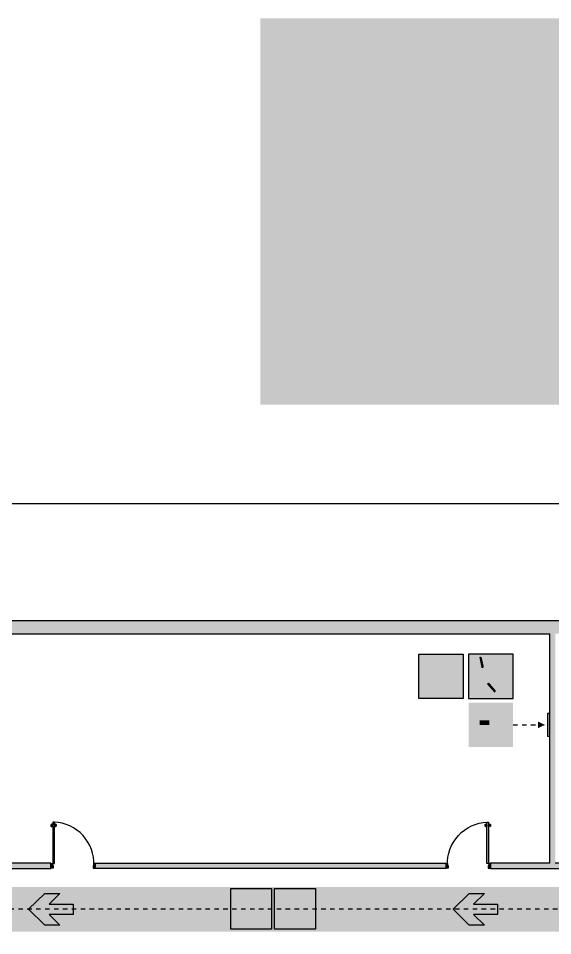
# Model space of a CAD drawing. Header units: metres. Extents: x 5231.1 to 5275.7, y -3151.4 to -3108.9.
# Drawn here: x 5242.18 to 5254.18, y -3129.52 to -3108.94 of the extents above; entities that cross this region are included whole.
import ezdxf

# ---------------------------------------------------------------- set-up
doc = ezdxf.new("R2010")
doc.units = ezdxf.units.M
for name, pattern in [('Green Dashed Line', [0.015875, 0, -0.015875]), ('Page Lines', [0]), ('RayonDimensionSideLines', [0.02, 0, -0.02]), ('Style', [0]), ('Style Black Lines', [0]), ('Style Grey Lines', [0]), ('Style White Lines', [0]), ('Style_1', [0]), ('Style_2', [0]), ('Style_3', [0])]:
    doc.linetypes.add(name, pattern=pattern)
for name, color, linetype, true_color in [('Annotations', 7, 'Continuous', 0xa86464), ('Building', 7, 'Continuous', 0xfabd88), ('Imported blocks', 7, 'Continuous', 0xc57dd9), ('New Layer', 7, 'Continuous', 0xf890f8), ('New Layer_1', 7, 'Continuous', 0xca387c)]:
    doc.layers.add(name, color=color, linetype=linetype, true_color=true_color)

# ---------------------------------------------------------------- blocks, each defined once
blk = doc.blocks.new('Door EU 90')
at = {"layer": 'Imported blocks', "transparency": 33554483}
h = blk.add_hatch(color=256, dxfattribs=at)
edge = h.paths.add_edge_path(flags=0)
edge.add_spline(control_points=[(-0.499, 0.908), (-0.5, 0.896), (-0.496, 0.885), (-0.49, 0.88)], knot_values=[0, 0, 0, 0, 1, 1, 1, 1], degree=3, periodic=0)
edge.add_spline(control_points=[(-0.49, 0.88), (-0.484, 0.875), (-0.477, 0.878), (-0.475, 0.893)], knot_values=[0, 0, 0, 0, 1, 1, 1, 1], degree=3, periodic=0)
edge.add_line((-0.475, 0.893), (-0.456, 0.893))
edge.add_line((-0.456, 0.893), (-0.456, 0.05))
edge.add_line((-0.456, 0.05), (-0.42, 0.05))
edge.add_line((-0.42, 0.05), (-0.42, 0.893))
edge.add_line((-0.42, 0.893), (-0.401, 0.893))
edge.add_spline(control_points=[(-0.401, 0.893), (-0.399, 0.878), (-0.392, 0.875), (-0.386, 0.88)], knot_values=[0, 0, 0, 0, 1, 1, 1, 1], degree=3, periodic=0)
edge.add_spline(control_points=[(-0.386, 0.88), (-0.379, 0.885), (-0.376, 0.896), (-0.376, 0.908)], knot_values=[0, 0, 0, 0, 1, 1, 1, 1], degree=3, periodic=0)
edge.add_spline(control_points=[(-0.376, 0.908), (-0.376, 0.908), (-0.376, 0.909), (-0.376, 0.909)], knot_values=[0, 0, 0, 0, 1, 1, 1, 1], degree=3, periodic=0)
edge.add_spline(control_points=[(-0.376, 0.909), (-0.376, 0.91), (-0.376, 0.91), (-0.376, 0.911)], knot_values=[0, 0, 0, 0, 1, 1, 1, 1], degree=3, periodic=0)
edge.add_spline(control_points=[(-0.376, 0.911), (-0.377, 0.922), (-0.381, 0.931), (-0.387, 0.934)], knot_values=[0, 0, 0, 0, 1, 1, 1, 1], degree=3, periodic=0)
edge.add_spline(control_points=[(-0.387, 0.934), (-0.393, 0.938), (-0.4, 0.936), (-0.402, 0.921)], knot_values=[0, 0, 0, 0, 1, 1, 1, 1], degree=3, periodic=0)
edge.add_line((-0.402, 0.921), (-0.42, 0.921))
edge.add_line((-0.42, 0.921), (-0.42, 0.98))
edge.add_line((-0.42, 0.98), (-0.456, 0.98))
edge.add_line((-0.456, 0.98), (-0.456, 0.921))
edge.add_line((-0.456, 0.921), (-0.474, 0.921))
edge.add_spline(control_points=[(-0.474, 0.921), (-0.475, 0.936), (-0.482, 0.938), (-0.489, 0.934)], knot_values=[0, 0, 0, 0, 1, 1, 1, 1], degree=3, periodic=0)
edge.add_spline(control_points=[(-0.489, 0.934), (-0.495, 0.931), (-0.499, 0.92), (-0.499, 0.908)], knot_values=[0, 0, 0, 0, 1, 1, 1, 1], degree=3, periodic=0)
for points in [[(-0.5, -0.05), (-0.5, 0.05), (-0.465, 0.05), (-0.465, 0.01), (-0.45, 0.01), (-0.45, -0.05), (-0.5, -0.05)], [(0.5, -0.05), (0.5, 0.05), (0.465, 0.05), (0.465, 0.01), (0.45, 0.01), (0.45, -0.05), (0.5, -0.05)]]:
    blk.add_hatch(color=256, dxfattribs=at).paths.add_polyline_path(points, flags=0)
at = {"layer": 'Imported blocks', "linetype": 'Style'}
for points in [[(-0.475, 0.893), (-0.456, 0.893), (-0.456, 0.05), (-0.42, 0.05), (-0.42, 0.893), (-0.401, 0.893)], [(-0.402, 0.921), (-0.42, 0.921), (-0.42, 0.98), (-0.456, 0.98), (-0.456, 0.921), (-0.474, 0.921)]]:
    blk.add_lwpolyline(points, dxfattribs=at)
at = {"layer": 'Imported blocks', "linetype": 'Style Black Lines'}
for points in [[(-0.456, 0.893), (-0.456, 0.921)], [(-0.42, 0.893), (-0.42, 0.921)]]:
    blk.add_lwpolyline(points, dxfattribs=at)
at = {"layer": 'Imported blocks', "linetype": 'Style Grey Lines'}
blk.add_lwpolyline([(0.465, 0.01, 0.416941), (-0.425, 0.98)], format="xyb", dxfattribs=at)
at = {"layer": 'Imported blocks', "linetype": 'Style'}
for points in [[(-0.5, -0.05), (-0.5, 0.05), (-0.465, 0.05), (-0.465, 0.01), (-0.45, 0.01), (-0.45, -0.05), (-0.5, -0.05)], [(0.5, -0.05), (0.5, 0.05), (0.465, 0.05), (0.465, 0.01), (0.45, 0.01), (0.45, -0.05), (0.5, -0.05)]]:
    blk.add_lwpolyline(points, close=True, dxfattribs=at)
at = {"layer": 'Imported blocks', "extrusion": (0, 0, -1)}
for centre, major_axis, start_param, end_param in [((-0.5, 0.907), (0, 0.0315), 1.099299, 2.042656), ((-0.371, 0.908), (0, 0.037), 4.276707, 5.07084)]:
    blk.add_ellipse(centre, major_axis=major_axis, ratio=0.894003, start_param=start_param, end_param=end_param, dxfattribs=at)
at = {"layer": 'Imported blocks'}
for points in [[(-0.499, 0.908), (-0.5, 0.896), (-0.496, 0.885), (-0.49, 0.88)], [(-0.489, 0.934), (-0.495, 0.931), (-0.499, 0.92), (-0.499, 0.908)], [(-0.49, 0.88), (-0.484, 0.875), (-0.477, 0.878), (-0.475, 0.893)], [(-0.474, 0.921), (-0.475, 0.936), (-0.482, 0.938), (-0.489, 0.934)], [(-0.387, 0.934), (-0.393, 0.938), (-0.4, 0.936), (-0.402, 0.921)], [(-0.401, 0.893), (-0.399, 0.878), (-0.392, 0.875), (-0.386, 0.88)], [(-0.376, 0.911), (-0.377, 0.922), (-0.381, 0.931), (-0.387, 0.934)], [(-0.386, 0.88), (-0.379, 0.885), (-0.376, 0.896), (-0.376, 0.908)], [(-0.376, 0.909), (-0.376, 0.91), (-0.376, 0.91), (-0.376, 0.911)], [(-0.376, 0.908), (-0.376, 0.908), (-0.376, 0.909), (-0.376, 0.909)]]:
    blk.add_open_spline(points, degree=3, dxfattribs=at)
blk = doc.blocks.new('arrow_2')
at = {"layer": 'Annotations'}
blk.add_hatch(color=256, dxfattribs=at).paths.add_polyline_path([(5253.997, -3124.786), (5253.847, -3124.711), (5253.847, -3124.861)])
at = {"layer": 'Annotations', "linetype": 'RayonDimensionSideLines'}
blk.add_lwpolyline([(5253.291, -3124.786), (5253.997, -3124.786)], dxfattribs=at)
blk = doc.blocks.new('Evacuation direction')
at = {"layer": 'Imported blocks', "transparency": 33554483}
blk.add_hatch(color=256, dxfattribs=at).paths.add_polyline_path([(0.0269, -0.0707), (0.1001, 0), (0.0269, 0.0707), (-0.0409, 0.0707), (0.0079, 0.0236), (-0.1001, 0.0236), (-0.1001, -0.0236), (0.0079, -0.0236), (-0.0409, -0.0707), (0.0269, -0.0707)], flags=0)
at = {"layer": 'Imported blocks', "linetype": 'Style White Lines'}
blk.add_lwpolyline([(0.0269, -0.0707), (0.1001, 0), (0.0269, 0.0707), (-0.0409, 0.0707), (0.0079, 0.0236), (-0.1001, 0.0236), (-0.1001, -0.0236), (0.0079, -0.0236), (-0.0409, -0.0707), (0.0269, -0.0707)], close=True, dxfattribs=at)
blk = doc.blocks.new('Title block grey  horizontal')
at = {"layer": 'Imported blocks', "linetype": 'Page Lines'}
blk.add_lwpolyline([(-21, -14.835), (21, -14.835), (21, 14.835), (-21, 14.835), (-21, -14.835)], close=True, dxfattribs=at)
blk = doc.blocks.new('Emergency exit direction')
at = {"layer": 'Imported blocks', "transparency": 33554483}
for points in [[(-0.0096, 0.1279), (-0.2655, 0.1279), (-0.2655, -0.1279), (-0.0096, -0.1279), (-0.0096, 0.1279)], [(0.2655, -0.1279), (0.2655, 0.1279), (0.0096, 0.1279), (0.0096, -0.1279), (0.2655, -0.1279)], [(0.1641, 0.0707), (0.2373, 0), (0.1641, -0.0707), (0.0963, -0.0707), (0.1451, -0.0236), (0.0371, -0.0236), (0.0371, 0.0236), (0.1451, 0.0236), (0.0963, 0.0707), (0.1641, 0.0707)]]:
    blk.add_hatch(color=256, dxfattribs=at).paths.add_polyline_path(points, flags=0)
h = blk.add_hatch(color=256, dxfattribs=at)
edge = h.paths.add_edge_path(flags=0)
edge.add_line((-0.2075, -0.0976), (-0.2226, -0.1156))
edge.add_line((-0.2226, -0.1156), (-0.1438, -0.1156))
edge.add_line((-0.1438, -0.1156), (-0.1328, -0.103))
edge.add_spline(control_points=[(-0.1328, -0.103), (-0.1291, -0.0988), (-0.1227, -0.0983), (-0.1185, -0.102)], knot_values=[0, 0, 0, 0, 1, 1, 1, 1], degree=3, periodic=0)
edge.add_spline(control_points=[(-0.1185, -0.102), (-0.1148, -0.1052), (-0.1139, -0.1105), (-0.1162, -0.1146)], knot_values=[0, 0, 0, 0, 1, 1, 1, 1], degree=3, periodic=0)
edge.add_line((-0.1162, -0.1146), (-0.117, -0.1156))
edge.add_line((-0.117, -0.1156), (-0.0795, -0.1156))
edge.add_line((-0.0795, -0.1156), (-0.0644, -0.0976))
edge.add_line((-0.0644, -0.0976), (-0.0644, 0.0062))
edge.add_line((-0.0644, 0.0062), (-0.1038, 0.0062))
edge.add_spline(control_points=[(-0.1038, 0.0062), (-0.1042, 0.0062), (-0.1045, 0.0062), (-0.1049, 0.0062)], knot_values=[0, 0, 0, 0, 1, 1, 1, 1], degree=3, periodic=0)
edge.add_spline(control_points=[(-0.1049, 0.0062), (-0.1056, 0.0062), (-0.1063, 0.0063), (-0.1069, 0.0064)], knot_values=[0, 0, 0, 0, 1, 1, 1, 1], degree=3, periodic=0)
edge.add_spline(control_points=[(-0.1069, 0.0064), (-0.1082, 0.0066), (-0.1093, 0.0072), (-0.1103, 0.008)], knot_values=[0, 0, 0, 0, 1, 1, 1, 1], degree=3, periodic=0)
edge.add_spline(control_points=[(-0.1103, 0.008), (-0.1125, 0.0095), (-0.1139, 0.012), (-0.1139, 0.0148)], knot_values=[0, 0, 0, 0, 1, 1, 1, 1], degree=3, periodic=0)
edge.add_line((-0.1139, 0.0148), (-0.1139, 0.0152))
edge.add_line((-0.1139, 0.0152), (-0.1138, 0.0324))
edge.add_line((-0.1138, 0.0324), (-0.1357, 0.0053))
edge.add_line((-0.1357, 0.0053), (-0.112, -0.032))
edge.add_spline(control_points=[(-0.112, -0.032), (-0.1114, -0.0328), (-0.111, -0.0337), (-0.1107, -0.0346)], knot_values=[0, 0, 0, 0, 1, 1, 1, 1], degree=3, periodic=0)
edge.add_spline(control_points=[(-0.1107, -0.0346), (-0.1107, -0.0347), (-0.1107, -0.0347), (-0.1107, -0.0348)], knot_values=[0, 0, 0, 0, 1, 1, 1, 1], degree=3, periodic=0)
edge.add_spline(control_points=[(-0.1107, -0.0348), (-0.1106, -0.035), (-0.1105, -0.0353), (-0.1105, -0.0355)], knot_values=[0, 0, 0, 0, 1, 1, 1, 1], degree=3, periodic=0)
edge.add_spline(control_points=[(-0.1105, -0.0355), (-0.1105, -0.0356), (-0.1104, -0.0357), (-0.1104, -0.0358)], knot_values=[0, 0, 0, 0, 1, 1, 1, 1], degree=3, periodic=0)
edge.add_spline(control_points=[(-0.1104, -0.0358), (-0.1102, -0.0367), (-0.1102, -0.0378), (-0.1102, -0.0387)], knot_values=[0, 0, 0, 0, 1, 1, 1, 1], degree=3, periodic=0)
edge.add_line((-0.1102, -0.0387), (-0.1102, -0.0864))
edge.add_spline(control_points=[(-0.1102, -0.0864), (-0.1102, -0.092), (-0.1147, -0.0965), (-0.1203, -0.0965)], knot_values=[0, 0, 0, 0, 1, 1, 1, 1], degree=3, periodic=0)
edge.add_spline(control_points=[(-0.1203, -0.0965), (-0.1259, -0.0965), (-0.1305, -0.092), (-0.1305, -0.0864)], knot_values=[0, 0, 0, 0, 1, 1, 1, 1], degree=3, periodic=0)
edge.add_line((-0.1305, -0.0864), (-0.1305, -0.0406))
edge.add_line((-0.1305, -0.0406), (-0.1464, -0.0157))
edge.add_line((-0.1464, -0.0157), (-0.1464, -0.0386))
edge.add_spline(control_points=[(-0.1464, -0.0386), (-0.1464, -0.0387), (-0.1464, -0.0388), (-0.1464, -0.0389)], knot_values=[0, 0, 0, 0, 1, 1, 1, 1], degree=3, periodic=0)
edge.add_spline(control_points=[(-0.1464, -0.0389), (-0.1464, -0.039), (-0.1464, -0.0391), (-0.1464, -0.0392)], knot_values=[0, 0, 0, 0, 1, 1, 1, 1], degree=3, periodic=0)
edge.add_spline(control_points=[(-0.1464, -0.0392), (-0.1464, -0.0448), (-0.1509, -0.0493), (-0.1565, -0.0493)], knot_values=[0, 0, 0, 0, 1, 1, 1, 1], degree=3, periodic=0)
edge.add_line((-0.1565, -0.0493), (-0.1565, -0.0493))
edge.add_line((-0.1565, -0.0493), (-0.2052, -0.0493))
edge.add_spline(control_points=[(-0.2052, -0.0493), (-0.2108, -0.0493), (-0.2153, -0.0448), (-0.2153, -0.0392)], knot_values=[0, 0, 0, 0, 1, 1, 1, 1], degree=3, periodic=0)
edge.add_spline(control_points=[(-0.2153, -0.0392), (-0.2153, -0.0335), (-0.2108, -0.029), (-0.2052, -0.029)], knot_values=[0, 0, 0, 0, 1, 1, 1, 1], degree=3, periodic=0)
edge.add_line((-0.2052, -0.029), (-0.1667, -0.029))
edge.add_line((-0.1667, -0.029), (-0.1668, 0.013))
edge.add_spline(control_points=[(-0.1668, 0.013), (-0.1668, 0.0157), (-0.1658, 0.0181), (-0.1643, 0.02)], knot_values=[0, 0, 0, 0, 1, 1, 1, 1], degree=3, periodic=0)
edge.add_line((-0.1643, 0.02), (-0.1357, 0.0554))
edge.add_line((-0.1357, 0.0554), (-0.1521, 0.0554))
edge.add_line((-0.1521, 0.0554), (-0.1747, 0.0272))
edge.add_spline(control_points=[(-0.1747, 0.0272), (-0.1776, 0.0236), (-0.1831, 0.0231), (-0.187, 0.0262)], knot_values=[0, 0, 0, 0, 1, 1, 1, 1], degree=3, periodic=0)
edge.add_spline(control_points=[(-0.187, 0.0262), (-0.1909, 0.0293), (-0.1916, 0.0348), (-0.1887, 0.0384)], knot_values=[0, 0, 0, 0, 1, 1, 1, 1], degree=3, periodic=0)
edge.add_line((-0.1887, 0.0384), (-0.1631, 0.0703))
edge.add_spline(control_points=[(-0.1631, 0.0703), (-0.1621, 0.0716), (-0.1607, 0.0725), (-0.1592, 0.0729)], knot_values=[0, 0, 0, 0, 1, 1, 1, 1], degree=3, periodic=0)
edge.add_spline(control_points=[(-0.1592, 0.0729), (-0.1592, 0.0729), (-0.1592, 0.0729), (-0.1592, 0.0729)], knot_values=[0, 0, 0, 0, 1, 1, 1, 1], degree=3, periodic=0)
edge.add_spline(control_points=[(-0.1592, 0.0729), (-0.159, 0.073), (-0.1588, 0.0731), (-0.1586, 0.0731)], knot_values=[0, 0, 0, 0, 1, 1, 1, 1], degree=3, periodic=0)
edge.add_spline(control_points=[(-0.1586, 0.0731), (-0.1585, 0.0731), (-0.1584, 0.0732), (-0.1583, 0.0732)], knot_values=[0, 0, 0, 0, 1, 1, 1, 1], degree=3, periodic=0)
edge.add_spline(control_points=[(-0.1583, 0.0732), (-0.1581, 0.0732), (-0.158, 0.0732), (-0.1579, 0.0732)], knot_values=[0, 0, 0, 0, 1, 1, 1, 1], degree=3, periodic=0)
edge.add_spline(control_points=[(-0.1579, 0.0732), (-0.1577, 0.0733), (-0.1576, 0.0733), (-0.1574, 0.0733)], knot_values=[0, 0, 0, 0, 1, 1, 1, 1], degree=3, periodic=0)
edge.add_spline(control_points=[(-0.1574, 0.0733), (-0.1573, 0.0733), (-0.1571, 0.0733), (-0.157, 0.0733)], knot_values=[0, 0, 0, 0, 1, 1, 1, 1], degree=3, periodic=0)
edge.add_spline(control_points=[(-0.157, 0.0733), (-0.1569, 0.0733), (-0.1568, 0.0733), (-0.1566, 0.0733)], knot_values=[0, 0, 0, 0, 1, 1, 1, 1], degree=3, periodic=0)
edge.add_line((-0.1566, 0.0733), (-0.1154, 0.0733))
edge.add_spline(control_points=[(-0.1154, 0.0733), (-0.113, 0.0733), (-0.1108, 0.0723), (-0.1092, 0.0706)], knot_values=[0, 0, 0, 0, 1, 1, 1, 1], degree=3, periodic=0)
edge.add_line((-0.1092, 0.0706), (-0.1003, 0.0634))
edge.add_spline(control_points=[(-0.1003, 0.0634), (-0.0977, 0.0619), (-0.0959, 0.0592), (-0.0959, 0.056)], knot_values=[0, 0, 0, 0, 1, 1, 1, 1], degree=3, periodic=0)
edge.add_line((-0.0959, 0.056), (-0.0959, 0.0242))
edge.add_line((-0.0959, 0.0242), (-0.0644, 0.0241))
edge.add_line((-0.0644, 0.0241), (-0.0644, 0.1148))
edge.add_line((-0.0644, 0.1148), (-0.2075, 0.1148))
edge.add_line((-0.2075, 0.1148), (-0.2075, -0.0219))
edge.add_spline(control_points=[(-0.2075, -0.0219), (-0.2113, -0.0224), (-0.2147, -0.0241), (-0.2175, -0.0268)], knot_values=[0, 0, 0, 0, 1, 1, 1, 1], degree=3, periodic=0)
edge.add_spline(control_points=[(-0.2175, -0.0268), (-0.2208, -0.0301), (-0.2226, -0.0345), (-0.2226, -0.0391)], knot_values=[0, 0, 0, 0, 1, 1, 1, 1], degree=3, periodic=0)
edge.add_spline(control_points=[(-0.2226, -0.0391), (-0.2226, -0.0438), (-0.2208, -0.0482), (-0.2175, -0.0515)], knot_values=[0, 0, 0, 0, 1, 1, 1, 1], degree=3, periodic=0)
edge.add_spline(control_points=[(-0.2175, -0.0515), (-0.2147, -0.0542), (-0.2113, -0.0559), (-0.2075, -0.0564)], knot_values=[0, 0, 0, 0, 1, 1, 1, 1], degree=3, periodic=0)
edge.add_line((-0.2075, -0.0564), (-0.2075, -0.0976))
edge = h.paths.add_edge_path(flags=0)
edge.add_spline(control_points=[(-0.1062, 0.09), (-0.1011, 0.0963), (-0.0918, 0.0973), (-0.0854, 0.0922)], knot_values=[0, 0, 0, 0, 1, 1, 1, 1], degree=3, periodic=0)
edge.add_spline(control_points=[(-0.0854, 0.0922), (-0.0791, 0.0871), (-0.0781, 0.0778), (-0.0832, 0.0714)], knot_values=[0, 0, 0, 0, 1, 1, 1, 1], degree=3, periodic=0)
edge.add_spline(control_points=[(-0.0832, 0.0714), (-0.0883, 0.0651), (-0.0976, 0.0641), (-0.104, 0.0692)], knot_values=[0, 0, 0, 0, 1, 1, 1, 1], degree=3, periodic=0)
edge.add_spline(control_points=[(-0.104, 0.0692), (-0.1103, 0.0743), (-0.1113, 0.0836), (-0.1062, 0.09)], knot_values=[0, 0, 0, 0, 1, 1, 1, 1], degree=3, periodic=0)
at = {"layer": 'Imported blocks', "linetype": 'Style Black Lines'}
for points in [[(-0.0096, 0.1279), (-0.2655, 0.1279), (-0.2655, -0.1279), (-0.0096, -0.1279), (-0.0096, 0.1279)], [(0.2655, -0.1279), (0.2655, 0.1279), (0.0096, 0.1279), (0.0096, -0.1279), (0.2655, -0.1279)]]:
    blk.add_lwpolyline(points, close=True, dxfattribs=at)
blk = doc.blocks.new('First aid kit')
at = {"layer": 'Imported blocks', "transparency": 33554483}
for points in [[(0.1855, 0.1855), (0.1855, -0.1855), (-0.1855, -0.1855), (-0.1855, 0.1855), (0.1855, 0.1855)], [(-0.0406, -0.121), (0.0406, -0.121), (0.0406, 0.121), (-0.0406, 0.121), (-0.0406, -0.121)], [(0.121, -0.0406), (0.121, 0.0406), (-0.121, 0.0406), (-0.121, -0.0406), (0.121, -0.0406)]]:
    blk.add_hatch(color=256, dxfattribs=at).paths.add_polyline_path(points, flags=0)
at = {"layer": 'Imported blocks', "linetype": 'Style Black Lines'}
blk.add_lwpolyline([(0.1855, 0.1855), (0.1855, -0.1855), (-0.1855, -0.1855), (-0.1855, 0.1855), (0.1855, 0.1855)], close=True, dxfattribs=at)
blk = doc.blocks.new('Emergency telephone')
at = {"layer": 'Imported blocks', "transparency": 33554483}
for points in [[(-0.1833, 0.1833), (0.1833, 0.1833), (0.1833, -0.1833), (-0.1833, -0.1833), (-0.1833, 0.1833)], [(0.1412, 0.0682), (0.1412, 0.1053), (0.0373, 0.1053), (0.0373, 0.0682), (0.1412, 0.0682)], [(0.0707, 0.0363), (0.1078, 0.0363), (0.1078, 0.1401), (0.0707, 0.1401), (0.0707, 0.0363)]]:
    blk.add_hatch(color=256, dxfattribs=at).paths.add_polyline_path(points, flags=0)
h = blk.add_hatch(color=256, dxfattribs=at)
edge = h.paths.add_edge_path(flags=0)
edge.add_spline(control_points=[(-0.0568, -0.0856), (-0.0568, -0.0856), (-0.0612, -0.0816), (-0.0638, -0.076)], knot_values=[0, 0, 0, 0, 1, 1, 1, 1], degree=3, periodic=0)
edge.add_spline(control_points=[(-0.0638, -0.076), (-0.0699, -0.0632), (-0.0786, -0.0342), (-0.0883, -0.007)], knot_values=[0, 0, 0, 0, 1, 1, 1, 1], degree=3, periodic=0)
edge.add_spline(control_points=[(-0.0883, -0.007), (-0.1005, 0.0276), (-0.1092, 0.062), (-0.1092, 0.062)], knot_values=[0, 0, 0, 0, 1, 1, 1, 1], degree=3, periodic=0)
edge.add_spline(control_points=[(-0.1092, 0.062), (-0.1092, 0.062), (-0.1048, 0.0688), (-0.0987, 0.0673)], knot_values=[0, 0, 0, 0, 1, 1, 1, 1], degree=3, periodic=0)
edge.add_spline(control_points=[(-0.0987, 0.0673), (-0.0918, 0.0655), (-0.083, 0.0647), (-0.083, 0.0647)], knot_values=[0, 0, 0, 0, 1, 1, 1, 1], degree=3, periodic=0)
edge.add_line((-0.083, 0.0647), (-0.1014, 0.1564))
edge.add_spline(control_points=[(-0.1014, 0.1564), (-0.1014, 0.1564), (-0.1194, 0.1568), (-0.1328, 0.1503)], knot_values=[0, 0, 0, 0, 1, 1, 1, 1], degree=3, periodic=0)
edge.add_spline(control_points=[(-0.1328, 0.1503), (-0.1464, 0.1438), (-0.1556, 0.1328), (-0.1556, 0.1328)], knot_values=[0, 0, 0, 0, 1, 1, 1, 1], degree=3, periodic=0)
edge.add_spline(control_points=[(-0.1556, 0.1328), (-0.1556, 0.1328), (-0.1591, 0.1049), (-0.1573, 0.0673)], knot_values=[0, 0, 0, 0, 1, 1, 1, 1], degree=3, periodic=0)
edge.add_spline(control_points=[(-0.1573, 0.0673), (-0.1553, 0.0245), (-0.1416, -0.0192), (-0.1416, -0.0192)], knot_values=[0, 0, 0, 0, 1, 1, 1, 1], degree=3, periodic=0)
edge.add_spline(control_points=[(-0.1416, -0.0192), (-0.1416, -0.0192), (-0.1268, -0.0659), (-0.1031, -0.1005)], knot_values=[0, 0, 0, 0, 1, 1, 1, 1], degree=3, periodic=0)
edge.add_spline(control_points=[(-0.1031, -0.1005), (-0.0762, -0.1398), (-0.0446, -0.1608), (-0.0446, -0.1608)], knot_values=[0, 0, 0, 0, 1, 1, 1, 1], degree=3, periodic=0)
edge.add_spline(control_points=[(-0.0446, -0.1608), (-0.0446, -0.1608), (-0.0224, -0.1579), (-0.0052, -0.1521)], knot_values=[0, 0, 0, 0, 1, 1, 1, 1], degree=3, periodic=0)
edge.add_spline(control_points=[(-0.0052, -0.1521), (0.0113, -0.1465), (0.0227, -0.1381), (0.0227, -0.1381)], knot_values=[0, 0, 0, 0, 1, 1, 1, 1], degree=3, periodic=0)
edge.add_line((0.0227, -0.1381), (-0.0384, -0.0682))
edge.add_line((-0.0384, -0.0682), (-0.0568, -0.0856))
h = blk.add_hatch(color=256, dxfattribs=at)
edge = h.paths.add_edge_path(flags=0)
edge.add_spline(control_points=[(-0.0656, 0.069), (-0.0611, 0.0707), (-0.0577, 0.076), (-0.0577, 0.076)], knot_values=[0, 0, 0, 0, 1, 1, 1, 1], degree=3, periodic=0)
edge.add_spline(control_points=[(-0.0577, 0.076), (-0.0577, 0.076), (-0.0624, 0.0982), (-0.0673, 0.1197)], knot_values=[0, 0, 0, 0, 1, 1, 1, 1], degree=3, periodic=0)
edge.add_spline(control_points=[(-0.0673, 0.1197), (-0.0716, 0.1387), (-0.076, 0.1573), (-0.076, 0.1573)], knot_values=[0, 0, 0, 0, 1, 1, 1, 1], degree=3, periodic=0)
edge.add_spline(control_points=[(-0.076, 0.1573), (-0.076, 0.1573), (-0.0787, 0.1605), (-0.0821, 0.1608)], knot_values=[0, 0, 0, 0, 1, 1, 1, 1], degree=3, periodic=0)
edge.add_spline(control_points=[(-0.0821, 0.1608), (-0.0878, 0.1613), (-0.0953, 0.1591), (-0.0953, 0.1591)], knot_values=[0, 0, 0, 0, 1, 1, 1, 1], degree=3, periodic=0)
edge.add_line((-0.0953, 0.1591), (-0.0769, 0.069))
edge.add_spline(control_points=[(-0.0769, 0.069), (-0.0769, 0.069), (-0.0707, 0.0672), (-0.0656, 0.069)], knot_values=[0, 0, 0, 0, 1, 1, 1, 1], degree=3, periodic=0)
h = blk.add_hatch(color=256, dxfattribs=at)
edge = h.paths.add_edge_path(flags=0)
edge.add_spline(control_points=[(0.0411, -0.118), (0.0411, -0.118), (0.0247, -0.0987), (0.0096, -0.0813)], knot_values=[0, 0, 0, 0, 1, 1, 1, 1], degree=3, periodic=0)
edge.add_spline(control_points=[(0.0096, -0.0813), (-0.003, -0.0667), (-0.014, -0.053), (-0.014, -0.053)], knot_values=[0, 0, 0, 0, 1, 1, 1, 1], degree=3, periodic=0)
edge.add_spline(control_points=[(-0.014, -0.053), (-0.014, -0.053), (-0.0206, -0.0532), (-0.0253, -0.0559)], knot_values=[0, 0, 0, 0, 1, 1, 1, 1], degree=3, periodic=0)
edge.add_spline(control_points=[(-0.0253, -0.0559), (-0.0298, -0.0586), (-0.0323, -0.0638), (-0.0323, -0.0638)], knot_values=[0, 0, 0, 0, 1, 1, 1, 1], degree=3, periodic=0)
edge.add_line((-0.0323, -0.0638), (0.0288, -0.1337))
edge.add_spline(control_points=[(0.0288, -0.1337), (0.0288, -0.1337), (0.036, -0.1301), (0.0393, -0.1259)], knot_values=[0, 0, 0, 0, 1, 1, 1, 1], degree=3, periodic=0)
edge.add_spline(control_points=[(0.0393, -0.1259), (0.0421, -0.1223), (0.0411, -0.118), (0.0411, -0.118)], knot_values=[0, 0, 0, 0, 1, 1, 1, 1], degree=3, periodic=0)
at = {"layer": 'Imported blocks', "linetype": 'Style Black Lines'}
blk.add_lwpolyline([(-0.1833, -0.1833), (0.1833, -0.1833), (0.1833, 0.1833), (-0.1833, 0.1833), (-0.1833, -0.1833)], close=True, dxfattribs=at)
blk = doc.blocks.new('Extinguisher')
at = {"layer": 'Imported blocks', "transparency": 33554483}
for points in [[(-0.1281, 0.1281), (0.1281, 0.1281), (0.1281, -0.1281), (-0.1281, -0.1281), (-0.1281, 0.1281)], [(-0.0086, 0.0256), (-0.0643, 0.0256), (-0.0643, -0.0018), (-0.0086, -0.0018), (-0.0086, 0.0256)]]:
    blk.add_hatch(color=256, dxfattribs=at).paths.add_polyline_path(points, flags=0)
h = blk.add_hatch(color=256, dxfattribs=at)
edge = h.paths.add_edge_path(flags=0)
edge.add_spline(control_points=[(-0.0224, 0.0812), (-0.0169, 0.0814), (-0.0114, 0.0807), (-0.0061, 0.0792)], knot_values=[0, 0, 0, 0, 1, 1, 1, 1], degree=3, periodic=0)
edge.add_spline(control_points=[(-0.0061, 0.0792), (-0.0031, 0.0783), (0, 0.0801), (0.0009, 0.0831)], knot_values=[0, 0, 0, 0, 1, 1, 1, 1], degree=3, periodic=0)
edge.add_spline(control_points=[(0.0009, 0.0831), (0.001, 0.0834), (0.0011, 0.0838), (0.0011, 0.0842)], knot_values=[0, 0, 0, 0, 1, 1, 1, 1], degree=3, periodic=0)
edge.add_spline(control_points=[(0.0011, 0.0842), (0.0009, 0.0879), (-0.0011, 0.0912), (-0.0042, 0.0932)], knot_values=[0, 0, 0, 0, 1, 1, 1, 1], degree=3, periodic=0)
edge.add_spline(control_points=[(-0.0042, 0.0932), (-0.0082, 0.0956), (-0.0128, 0.0972), (-0.0175, 0.0977)], knot_values=[0, 0, 0, 0, 1, 1, 1, 1], degree=3, periodic=0)
edge.add_spline(control_points=[(-0.0175, 0.0977), (-0.0184, 0.0979), (-0.0195, 0.0981), (-0.0205, 0.0981)], knot_values=[0, 0, 0, 0, 1, 1, 1, 1], degree=3, periodic=0)
edge.add_line((-0.0205, 0.0981), (-0.0223, 0.0981))
edge.add_spline(control_points=[(-0.0223, 0.0981), (-0.0238, 0.0981), (-0.0251, 0.0993), (-0.0251, 0.1009)], knot_values=[0, 0, 0, 0, 1, 1, 1, 1], degree=3, periodic=0)
edge.add_line((-0.0251, 0.1009), (-0.0308, 0.1009))
edge.add_line((-0.0308, 0.1009), (-0.0308, 0.1059))
edge.add_line((-0.0308, 0.1059), (-0.0421, 0.1059))
edge.add_line((-0.0421, 0.1059), (-0.0421, 0.1009))
edge.add_line((-0.0421, 0.1009), (-0.0478, 0.1009))
edge.add_spline(control_points=[(-0.0478, 0.1009), (-0.0478, 0.0993), (-0.049, 0.0981), (-0.0506, 0.0981)], knot_values=[0, 0, 0, 0, 1, 1, 1, 1], degree=3, periodic=0)
edge.add_spline(control_points=[(-0.0506, 0.0981), (-0.0508, 0.0981), (-0.051, 0.0981), (-0.0511, 0.0981)], knot_values=[0, 0, 0, 0, 1, 1, 1, 1], degree=3, periodic=0)
edge.add_spline(control_points=[(-0.0511, 0.0981), (-0.0757, 0.1027), (-0.1, 0.0887), (-0.1083, 0.065)], knot_values=[0, 0, 0, 0, 1, 1, 1, 1], degree=3, periodic=0)
edge.add_spline(control_points=[(-0.1083, 0.065), (-0.1088, 0.0635), (-0.108, 0.0619), (-0.1065, 0.0614)], knot_values=[0, 0, 0, 0, 1, 1, 1, 1], degree=3, periodic=0)
edge.add_spline(control_points=[(-0.1065, 0.0614), (-0.1062, 0.0613), (-0.1059, 0.0612), (-0.1056, 0.0612)], knot_values=[0, 0, 0, 0, 1, 1, 1, 1], degree=3, periodic=0)
edge.add_line((-0.1056, 0.0612), (-0.1024, 0.0612))
edge.add_spline(control_points=[(-0.1024, 0.0612), (-0.1015, 0.0612), (-0.1006, 0.0617), (-0.1001, 0.0625)], knot_values=[0, 0, 0, 0, 1, 1, 1, 1], degree=3, periodic=0)
edge.add_spline(control_points=[(-0.1001, 0.0625), (-0.0891, 0.0788), (-0.0695, 0.0871), (-0.0501, 0.0837)], knot_values=[0, 0, 0, 0, 1, 1, 1, 1], degree=3, periodic=0)
edge.add_spline(control_points=[(-0.0501, 0.0837), (-0.0488, 0.0834), (-0.0478, 0.0823), (-0.0478, 0.0809)], knot_values=[0, 0, 0, 0, 1, 1, 1, 1], degree=3, periodic=0)
edge.add_line((-0.0478, 0.0809), (-0.0478, 0.0662))
edge.add_spline(control_points=[(-0.0478, 0.0662), (-0.0619, 0.0662), (-0.0733, 0.0548), (-0.0733, 0.0407)], knot_values=[0, 0, 0, 0, 1, 1, 1, 1], degree=3, periodic=0)
edge.add_line((-0.0733, 0.0407), (-0.0733, -0.1095))
edge.add_line((-0.0733, -0.1095), (0.0004, -0.1095))
edge.add_line((0.0004, -0.1095), (0.0004, 0.0407))
edge.add_spline(control_points=[(0.0004, 0.0407), (0.0004, 0.0548), (-0.011, 0.0662), (-0.0251, 0.0662)], knot_values=[0, 0, 0, 0, 1, 1, 1, 1], degree=3, periodic=0)
edge.add_line((-0.0251, 0.0662), (-0.0251, 0.0784))
edge.add_spline(control_points=[(-0.0251, 0.0784), (-0.0251, 0.0799), (-0.0239, 0.0811), (-0.0224, 0.0812)], knot_values=[0, 0, 0, 0, 1, 1, 1, 1], degree=3, periodic=0)
h = blk.add_hatch(color=256, dxfattribs=at)
edge = h.paths.add_edge_path(flags=0)
edge.add_spline(control_points=[(0.0849, 0.0628), (0.0774, 0.0821), (0.0849, 0.1083), (0.0849, 0.1083)], knot_values=[0, 0, 0, 0, 1, 1, 1, 1], degree=3, periodic=0)
edge.add_spline(control_points=[(0.0849, 0.1083), (0.0849, 0.1083), (0.0879, 0.0977), (0.093, 0.0868)], knot_values=[0, 0, 0, 0, 1, 1, 1, 1], degree=3, periodic=0)
edge.add_spline(control_points=[(0.093, 0.0868), (0.0955, 0.0815), (0.0985, 0.0762), (0.1016, 0.0718)], knot_values=[0, 0, 0, 0, 1, 1, 1, 1], degree=3, periodic=0)
edge.add_spline(control_points=[(0.1016, 0.0718), (0.1088, 0.0617), (0.1179, 0.0594), (0.1179, 0.0594)], knot_values=[0, 0, 0, 0, 1, 1, 1, 1], degree=3, periodic=0)
edge.add_line((0.1179, 0.0594), (0.1179, 0.0246))
edge.add_spline(control_points=[(0.1179, 0.0246), (0.1179, 0.0246), (0.0935, 0.0404), (0.0849, 0.0628)], knot_values=[0, 0, 0, 0, 1, 1, 1, 1], degree=3, periodic=0)
h = blk.add_hatch(color=256, dxfattribs=at)
edge = h.paths.add_edge_path(flags=0)
edge.add_spline(control_points=[(0.0419, 0.0861), (0.039, 0.0895), (0.0352, 0.092), (0.0352, 0.092)], knot_values=[0, 0, 0, 0, 1, 1, 1, 1], degree=3, periodic=0)
edge.add_spline(control_points=[(0.0352, 0.092), (0.0352, 0.092), (0.0448, 0.0941), (0.053, 0.0898)], knot_values=[0, 0, 0, 0, 1, 1, 1, 1], degree=3, periodic=0)
edge.add_spline(control_points=[(0.053, 0.0898), (0.0622, 0.085), (0.0701, 0.0746), (0.0701, 0.0746)], knot_values=[0, 0, 0, 0, 1, 1, 1, 1], degree=3, periodic=0)
edge.add_spline(control_points=[(0.0701, 0.0746), (0.0701, 0.0746), (0.0737, 0.068), (0.0765, 0.0608)], knot_values=[0, 0, 0, 0, 1, 1, 1, 1], degree=3, periodic=0)
edge.add_spline(control_points=[(0.0765, 0.0608), (0.081, 0.0493), (0.0882, 0.0376), (0.0882, 0.0376)], knot_values=[0, 0, 0, 0, 1, 1, 1, 1], degree=3, periodic=0)
edge.add_spline(control_points=[(0.0882, 0.0376), (0.0882, 0.0376), (0.093, 0.0286), (0.0984, 0.0232)], knot_values=[0, 0, 0, 0, 1, 1, 1, 1], degree=3, periodic=0)
edge.add_spline(control_points=[(0.0984, 0.0232), (0.1022, 0.0194), (0.1063, 0.016), (0.1097, 0.0135)], knot_values=[0, 0, 0, 0, 1, 1, 1, 1], degree=3, periodic=0)
edge.add_spline(control_points=[(0.1097, 0.0135), (0.1145, 0.01), (0.1179, 0.009), (0.1179, 0.009)], knot_values=[0, 0, 0, 0, 1, 1, 1, 1], degree=3, periodic=0)
edge.add_spline(control_points=[(0.1179, 0.009), (0.1179, 0.009), (0.1071, 0.0054), (0.0956, 0.0079)], knot_values=[0, 0, 0, 0, 1, 1, 1, 1], degree=3, periodic=0)
edge.add_spline(control_points=[(0.0956, 0.0079), (0.0857, 0.0102), (0.0749, 0.0187), (0.0749, 0.0187)], knot_values=[0, 0, 0, 0, 1, 1, 1, 1], degree=3, periodic=0)
edge.add_spline(control_points=[(0.0749, 0.0187), (0.0749, 0.0187), (0.0676, 0.0258), (0.0623, 0.035)], knot_values=[0, 0, 0, 0, 1, 1, 1, 1], degree=3, periodic=0)
edge.add_spline(control_points=[(0.0623, 0.035), (0.0566, 0.0447), (0.053, 0.0565), (0.053, 0.0565)], knot_values=[0, 0, 0, 0, 1, 1, 1, 1], degree=3, periodic=0)
edge.add_line((0.053, 0.0565), (0.0475, 0.0776))
edge.add_spline(control_points=[(0.0475, 0.0776), (0.0475, 0.0776), (0.0445, 0.083), (0.0419, 0.0861)], knot_values=[0, 0, 0, 0, 1, 1, 1, 1], degree=3, periodic=0)
h = blk.add_hatch(color=256, dxfattribs=at)
edge = h.paths.add_edge_path(flags=0)
edge.add_spline(control_points=[(0.0445, 0.0194), (0.0416, 0.0302), (0.043, 0.0413), (0.043, 0.0413)], knot_values=[0, 0, 0, 0, 1, 1, 1, 1], degree=3, periodic=0)
edge.add_spline(control_points=[(0.043, 0.0413), (0.043, 0.0413), (0.0496, 0.0296), (0.06, 0.0198)], knot_values=[0, 0, 0, 0, 1, 1, 1, 1], degree=3, periodic=0)
edge.add_spline(control_points=[(0.06, 0.0198), (0.0676, 0.0127), (0.0763, 0.006), (0.0823, 0.0026)], knot_values=[0, 0, 0, 0, 1, 1, 1, 1], degree=3, periodic=0)
edge.add_spline(control_points=[(0.0823, 0.0026), (0.0825, 0.0025), (0.0827, 0.0024), (0.0829, 0.0023)], knot_values=[0, 0, 0, 0, 1, 1, 1, 1], degree=3, periodic=0)
edge.add_spline(control_points=[(0.0829, 0.0023), (0.1057, -0.0108), (0.1171, -0.0091), (0.1171, -0.0091)], knot_values=[0, 0, 0, 0, 1, 1, 1, 1], degree=3, periodic=0)
edge.add_line((0.1171, -0.0091), (0.1171, -0.0436))
edge.add_spline(control_points=[(0.1171, -0.0436), (0.1171, -0.0436), (0.0945, -0.0382), (0.0771, -0.0269)], knot_values=[0, 0, 0, 0, 1, 1, 1, 1], degree=3, periodic=0)
edge.add_spline(control_points=[(0.0771, -0.0269), (0.0639, -0.0184), (0.0549, -0.0032), (0.0549, -0.0032)], knot_values=[0, 0, 0, 0, 1, 1, 1, 1], degree=3, periodic=0)
edge.add_spline(control_points=[(0.0549, -0.0032), (0.0549, -0.0032), (0.0475, 0.008), (0.0445, 0.0194)], knot_values=[0, 0, 0, 0, 1, 1, 1, 1], degree=3, periodic=0)
h = blk.add_hatch(color=256, dxfattribs=at)
edge = h.paths.add_edge_path(flags=0)
edge.add_spline(control_points=[(0.0352, -0.0325), (0.0272, -0.0273), (0.0182, -0.0258), (0.0182, -0.0258)], knot_values=[0, 0, 0, 0, 1, 1, 1, 1], degree=3, periodic=0)
edge.add_spline(control_points=[(0.0182, -0.0258), (0.0182, -0.0258), (0.0227, -0.0221), (0.0286, -0.0202)], knot_values=[0, 0, 0, 0, 1, 1, 1, 1], degree=3, periodic=0)
edge.add_spline(control_points=[(0.0286, -0.0202), (0.0349, -0.0182), (0.0426, -0.018), (0.0426, -0.018)], knot_values=[0, 0, 0, 0, 1, 1, 1, 1], degree=3, periodic=0)
edge.add_spline(control_points=[(0.0426, -0.018), (0.0426, -0.018), (0.051, -0.0191), (0.0568, -0.0222)], knot_values=[0, 0, 0, 0, 1, 1, 1, 1], degree=3, periodic=0)
edge.add_spline(control_points=[(0.0568, -0.0222), (0.0659, -0.0271), (0.0719, -0.0334), (0.0719, -0.0334)], knot_values=[0, 0, 0, 0, 1, 1, 1, 1], degree=3, periodic=0)
edge.add_spline(control_points=[(0.0719, -0.0334), (0.0719, -0.0334), (0.0759, -0.0384), (0.0812, -0.0432)], knot_values=[0, 0, 0, 0, 1, 1, 1, 1], degree=3, periodic=0)
edge.add_spline(control_points=[(0.0812, -0.0432), (0.0836, -0.0454), (0.0862, -0.0475), (0.0889, -0.0492)], knot_values=[0, 0, 0, 0, 1, 1, 1, 1], degree=3, periodic=0)
edge.add_spline(control_points=[(0.0889, -0.0492), (0.1012, -0.0565), (0.1175, -0.0603), (0.1175, -0.0603)], knot_values=[0, 0, 0, 0, 1, 1, 1, 1], degree=3, periodic=0)
edge.add_spline(control_points=[(0.1175, -0.0603), (0.1175, -0.0603), (0.112, -0.0654), (0.1045, -0.068)], knot_values=[0, 0, 0, 0, 1, 1, 1, 1], degree=3, periodic=0)
edge.add_spline(control_points=[(0.1045, -0.068), (0.0976, -0.0704), (0.0886, -0.0703), (0.0886, -0.0703)], knot_values=[0, 0, 0, 0, 1, 1, 1, 1], degree=3, periodic=0)
edge.add_spline(control_points=[(0.0886, -0.0703), (0.0886, -0.0703), (0.0767, -0.0703), (0.066, -0.0636)], knot_values=[0, 0, 0, 0, 1, 1, 1, 1], degree=3, periodic=0)
edge.add_spline(control_points=[(0.066, -0.0636), (0.0566, -0.0577), (0.0482, -0.0451), (0.0482, -0.0451)], knot_values=[0, 0, 0, 0, 1, 1, 1, 1], degree=3, periodic=0)
edge.add_spline(control_points=[(0.0482, -0.0451), (0.0482, -0.0451), (0.0421, -0.0369), (0.0352, -0.0325)], knot_values=[0, 0, 0, 0, 1, 1, 1, 1], degree=3, periodic=0)
h = blk.add_hatch(color=256, dxfattribs=at)
edge = h.paths.add_edge_path(flags=0)
edge.add_spline(control_points=[(0.0573, -0.0724), (0.0642, -0.0758), (0.0727, -0.0788), (0.0815, -0.0803)], knot_values=[0, 0, 0, 0, 1, 1, 1, 1], degree=3, periodic=0)
edge.add_spline(control_points=[(0.0815, -0.0803), (0.0977, -0.083), (0.1164, -0.0769), (0.1164, -0.0769)], knot_values=[0, 0, 0, 0, 1, 1, 1, 1], degree=3, periodic=0)
edge.add_line((0.1164, -0.0769), (0.1164, -0.1103))
edge.add_spline(control_points=[(0.1164, -0.1103), (0.1164, -0.1103), (0.0834, -0.1134), (0.0649, -0.101)], knot_values=[0, 0, 0, 0, 1, 1, 1, 1], degree=3, periodic=0)
edge.add_spline(control_points=[(0.0649, -0.101), (0.0463, -0.0886), (0.0423, -0.0606), (0.0423, -0.0606)], knot_values=[0, 0, 0, 0, 1, 1, 1, 1], degree=3, periodic=0)
edge.add_spline(control_points=[(0.0423, -0.0606), (0.0423, -0.0606), (0.0477, -0.0676), (0.0573, -0.0724)], knot_values=[0, 0, 0, 0, 1, 1, 1, 1], degree=3, periodic=0)

msp = doc.modelspace()

# ---------------------------------------------------------------- hatches: boundary and pattern name
at = {"layer": 'Annotations', "transparency": 33554483}
msp.add_hatch(color=256, dxfattribs=at).paths.add_polyline_path([(5254.063, -3125.042), (5254.118, -3125.042), (5254.118, -3124.53), (5254.063, -3124.53), (5254.063, -3125.042)], flags=0)
at = {"layer": 'Building', "transparency": 33554483}
for points in [[(5247.618, -3117.604), (5260.618, -3117.604), (5260.618, -3108.937), (5247.618, -3108.937), (5247.618, -3117.604)], [(5254.118, -3127.89), (5254.118, -3122.744), (5254.238, -3122.744), (5254.238, -3127.89), (5254.118, -3127.89)]]:
    msp.add_hatch(color=256, dxfattribs=at).paths.add_polyline_path(points, flags=0)
h = msp.add_hatch(color=256, dxfattribs=at)
h.paths.add_polyline_path([(5232.795, -3122.444), (5232.795, -3122.744), (5233.095, -3122.744), (5238.079, -3122.744), (5238.199, -3122.744), (5241.784, -3122.744), (5241.904, -3122.744), (5254.118, -3122.744), (5254.238, -3122.744), (5258.199, -3122.744), (5258.319, -3122.744), (5260.842, -3122.744), (5260.842, -3122.444), (5232.795, -3122.444)], flags=0)
h.paths.add_polyline_path([(5262.742, -3122.744), (5262.742, -3122.444), (5274.186, -3122.444), (5274.186, -3122.744), (5273.886, -3122.744), (5269.871, -3122.744), (5269.751, -3122.744), (5265.341, -3122.744), (5265.221, -3122.744), (5262.742, -3122.744)], flags=0)
h = msp.add_hatch(color=256, dxfattribs=at)
h.paths.add_polyline_path([(5238.102, -3128.01), (5238.102, -3127.893), (5238.102, -3127.89), (5238.199, -3127.89), (5241.784, -3127.89), (5241.904, -3127.89), (5242.913, -3127.89), (5242.913, -3128.01), (5238.102, -3128.01)], flags=0)
h.paths.add_polyline_path([(5243.913, -3128.01), (5243.913, -3127.89), (5251.784, -3127.89), (5251.784, -3128.01), (5243.913, -3128.01)], flags=0)
h.paths.add_polyline_path([(5252.784, -3128.01), (5252.784, -3127.89), (5254.118, -3127.89), (5254.238, -3127.89), (5255.81, -3127.89), (5255.81, -3128.01), (5252.784, -3128.01)], flags=0)
h.paths.add_polyline_path([(5256.81, -3128.01), (5256.81, -3127.89), (5258.199, -3127.89), (5258.319, -3127.89), (5258.319, -3128.01), (5256.81, -3128.01)], flags=0)
at = {"layer": 'Imported blocks', "transparency": 33554483}
msp.add_hatch(color=256, dxfattribs=at).paths.add_polyline_path([(5273.886, -3128.424), (5233.095, -3128.424), (5233.095, -3129.424), (5273.886, -3129.424), (5273.886, -3128.424)], flags=0)
at = {"layer": 'New Layer', "transparency": 33554483}
h = msp.add_hatch(color=256, dxfattribs=at)
edge = h.paths.add_edge_path(flags=0)
edge.add_arc((5253.679, -3128.924), 0.394, 0, 180)
edge.add_arc((5253.679, -3128.924), 0.394, 180, 360)
edge.add_line((5254.073, -3128.924), (5254.073, -3128.924))

# ---------------------------------------------------------------- linework, layer by layer
at = {"layer": 'Annotations', "linetype": 'Style_1'}
msp.add_lwpolyline([(5254.063, -3125.042), (5254.118, -3125.042), (5254.118, -3124.53), (5254.063, -3124.53), (5254.063, -3125.042)], close=True, dxfattribs=at)
at = {"layer": 'Building', "linetype": 'Style_3'}
for points in [[(5232.795, -3122.744), (5232.795, -3122.444), (5260.842, -3122.444), (5260.842, -3122.744), (5258.319, -3122.744)], [(5241.904, -3122.744), (5254.118, -3122.744)]]:
    msp.add_lwpolyline(points, dxfattribs=at)
at = {"layer": 'Building', "linetype": 'Style_2'}
for points in [[(5254.118, -3127.89), (5254.118, -3122.744)], [(5238.102, -3127.893), (5238.102, -3128.01), (5242.913, -3128.01), (5242.913, -3127.89), (5241.904, -3127.89)], [(5254.118, -3127.89), (5252.784, -3127.89), (5252.784, -3128.01), (5255.81, -3128.01), (5255.81, -3127.89), (5254.238, -3127.89)]]:
    msp.add_lwpolyline(points, dxfattribs=at)
msp.add_lwpolyline([(5243.913, -3128.01), (5243.913, -3127.89), (5251.784, -3127.89), (5251.784, -3128.01), (5243.913, -3128.01)], close=True, dxfattribs=at)
at = {"layer": 'New Layer_1', "linetype": 'Green Dashed Line'}
msp.add_lwpolyline([(5273.684, -3128.924), (5233.095, -3128.924)], dxfattribs=at)

# ---------------------------------------------------------------- block references
at = {"layer": 'Annotations'}
msp.add_blockref('arrow_2', (0, 0), dxfattribs=at)
at = {"layer": 'Building'}
msp.add_blockref('Door EU 90', (5243.413, -3127.95), dxfattribs=at)
at = {"layer": 'Building', "xscale": -1}
msp.add_blockref('Door EU 90', (5252.284, -3127.95), dxfattribs=at)
at = {"layer": 'Imported blocks'}
for name, p, xscale, yscale in [('Title block grey  horizontal', (5253.39, -3135.59), 1.060714285714218, 1.062549277919129), ('First aid kit', (5251.672, -3123.698), 2.696113278884239, 2.696113278884239), ('Emergency telephone', (5252.791, -3123.698), 2.727267220460304, 2.727267220460304), ('Extinguisher', (5252.791, -3124.786), 3.903740767214114, 3.903740767214114), ('Emergency exit direction', (5247.903, -3128.915), -3.578434853690778, 3.578434853690778), ('Evacuation direction', (5242.913, -3128.924), -4.994952745507343, 4.994952745507343), ('Evacuation direction', (5252.441, -3128.924), -4.994952745507343, 4.994952745507343)]:
    msp.add_blockref(name, p, dxfattribs=dict(at, xscale=xscale, yscale=yscale))

doc.saveas('drawing.dxf')
